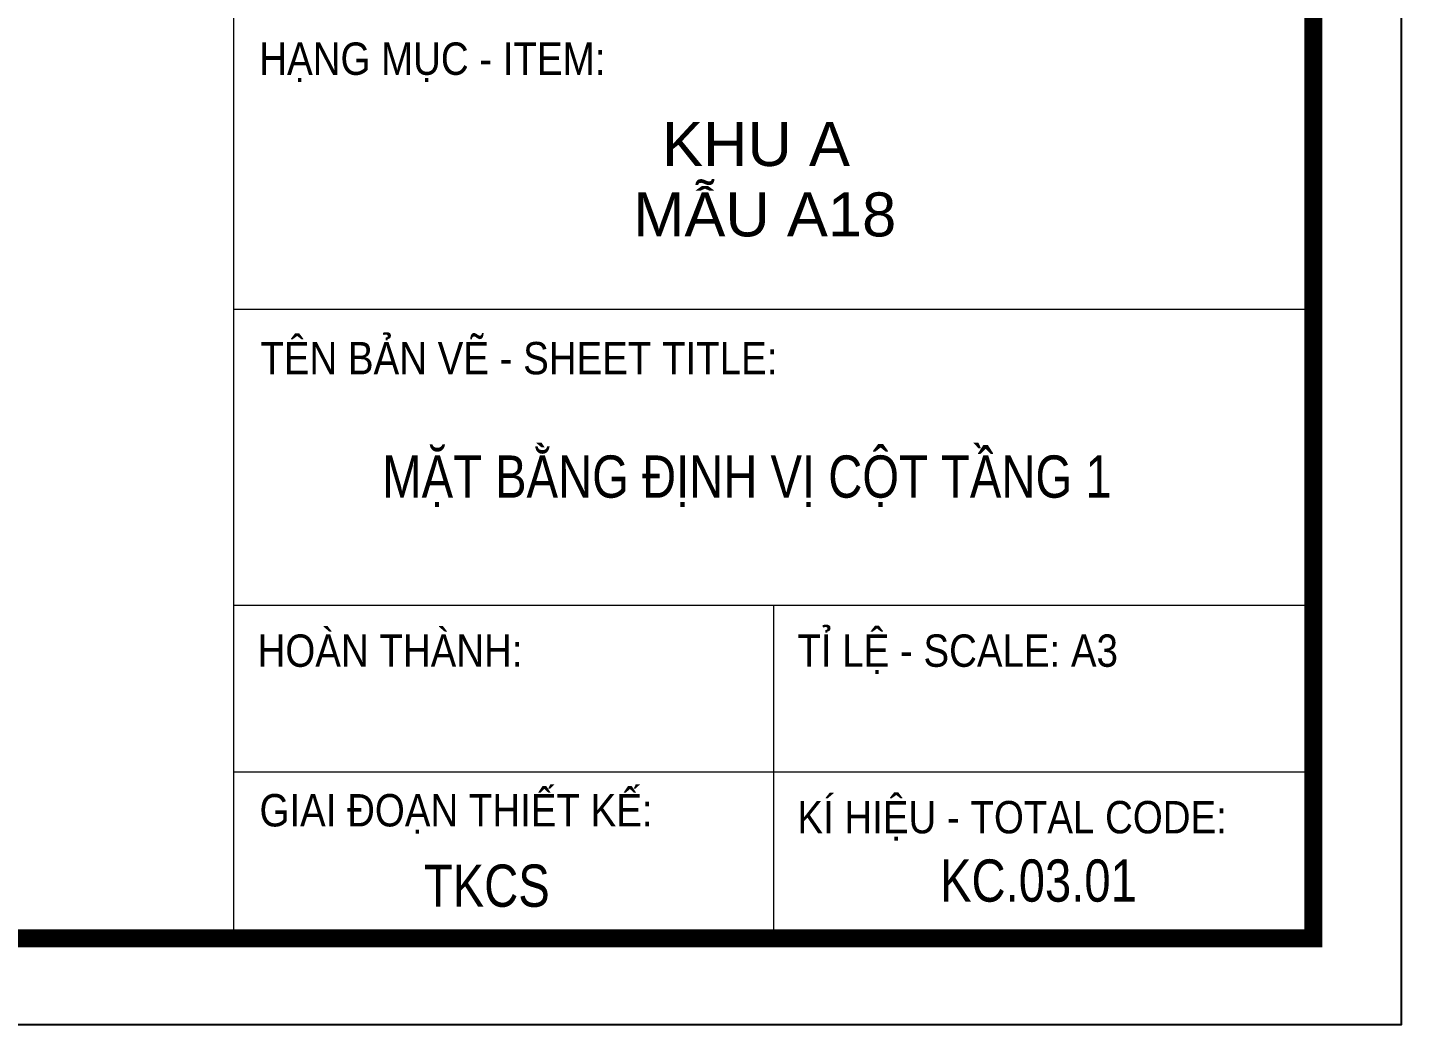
# Model space of a CAD drawing. Header units: millimetres. Extents: x -6636 to 35364, y -21533 to 19617.
# Drawn here: x 27559 to 35364, y -10083 to -4419 of the extents above; entities that cross this region are included whole.
import ezdxf
from ezdxf.enums import TextEntityAlignment as Align

# ---------------------------------------------------------------- set-up
doc = ezdxf.new("R2010")
doc.units = ezdxf.units.MM
doc.header["$MEASUREMENT"] = 0
doc.layers.get('DEFPOINTS').update_dxf_attribs({"color": 87})
doc.layers.add('06.TEXT', color=2, linetype='Continuous')
doc.layers.add('08.TEXTBEAM', color=2, linetype='Continuous')
doc.layers.add('Xref khung ten  A3 TKCS$0$A-KY HIEU', color=34, linetype='Continuous', lineweight=20)
doc.layers.add('Xref khung ten  A3 TKCS$0$A-TEXT', color=9, linetype='Continuous', lineweight=18)
doc.styles.add('ARIAL', font='arial.ttf', dxfattribs={"width": 0.6})
doc.styles.add('Xref khung ten  A3 TKCS$0$A1-arial', font='arial.ttf', dxfattribs={"width": 0.8})
doc.styles.add('Xref khung ten  A3 TKCS$0$AA - Arial - Regular', font='arial.ttf', dxfattribs={"height": 250})
doc.styles.add('Xref khung ten  A3 TKCS$0$ARIAL', font='arial.ttf')

# ---------------------------------------------------------------- blocks, each defined once
blk = doc.blocks.new('Xref khung ten  A3 TKCS')
at = {"layer": 'DEFPOINTS', "color": 125}
blk.add_lwpolyline([(-57730.367, -13938.757), (-57310.367, -13938.757), (-57310.367, -13641.757), (-57730.367, -13641.757)], close=True, dxfattribs=at)
at = {"layer": 'Xref khung ten  A3 TKCS$0$A-KY HIEU', "color": 0}
for p, q in [((-57376.705, -13646.66), (-57376.705, -13933.853)), ((-57376.705, -13898.111), (-57315.382, -13898.111)), ((-57376.705, -13914.931), (-57315.382, -13914.931)), ((-57346.043, -13914.931), (-57346.043, -13933.853)), ((-57376.705, -13924.392), (-57315.382, -13924.392))]:
    blk.add_line(p, q, dxfattribs=at)
at = {"layer": 'Xref khung ten  A3 TKCS$0$A-KY HIEU', "color": 0, "const_width": 1.022}
blk.add_lwpolyline([(-57716.022, -13933.853), (-57716.022, -13646.66), (-57315.382, -13646.66), (-57315.382, -13933.853)], close=True, dxfattribs=at)
at = {"layer": 'Xref khung ten  A3 TKCS$0$A-TEXT', "style": 'Xref khung ten  A3 TKCS$0$ARIAL', "width": 0.85}
for s, p in [('HẠNG MỤC - ITEM:', (-57375.247, -13883.886)), ('TÊN BẢN VẼ - SHEET TITLE:', (-57375.188, -13900.9)), ('GIAI ĐOẠN THIẾT KẾ:', (-57375.236, -13926.583))]:
    blk.add_text(s, height=1.83967, dxfattribs=at).set_placement(p, align=Align.MIDDLE_LEFT)
at = {"layer": 'Xref khung ten  A3 TKCS$0$A-TEXT', "style": 'Xref khung ten  A3 TKCS$0$AA - Arial - Regular'}
for s, p in [('KHU A', (-57347.031, -13888.734)), ('MẪU A18', (-57346.538, -13892.734))]:
    blk.add_text(s, height=2.5, dxfattribs=at).set_placement(p, align=Align.MIDDLE_CENTER)
at = {"layer": 'Xref khung ten  A3 TKCS$0$A-TEXT', "style": 'Xref khung ten  A3 TKCS$0$ARIAL', "width": 0.85}
for s, p in [('HOÀN THÀNH:', (-57375.343, -13918.435)), ('TỈ LỆ - SCALE: A3', (-57344.682, -13918.435)), ('KÍ HIỆU - TOTAL CODE:', (-57344.682, -13927.896))]:
    blk.add_text(s, height=1.83967, dxfattribs=at).set_placement(p)
at = {"layer": 'Xref khung ten  A3 TKCS$0$A-TEXT', "color": 6, "style": 'Xref khung ten  A3 TKCS$0$A1-arial', "width": 0.8}
blk.add_text('TKCS', height=2.4, dxfattribs=at).set_placement((-57365.901, -13932.068))

msp = doc.modelspace()

# ---------------------------------------------------------------- block references
at = {"layer": '08.TEXTBEAM', "xscale": 100, "yscale": 100, "zscale": 100}
msp.add_blockref('Xref khung ten  A3 TKCS', (5766400.8, 1383792.6), dxfattribs=at)

# ---------------------------------------------------------------- texts
at = {"layer": '06.TEXT', "color": 4, "style": 'ARIAL', "width": 0.8}
for s, p in [('MẶT BẰNG ĐỊNH VỊ CỘT TẦNG 1', (29574.7, -7090.1)), ('KC.03.01', (32742.6, -9385.2))]:
    msp.add_text(s, height=240, dxfattribs=at).set_placement(p)

doc.saveas('drawing.dxf')
